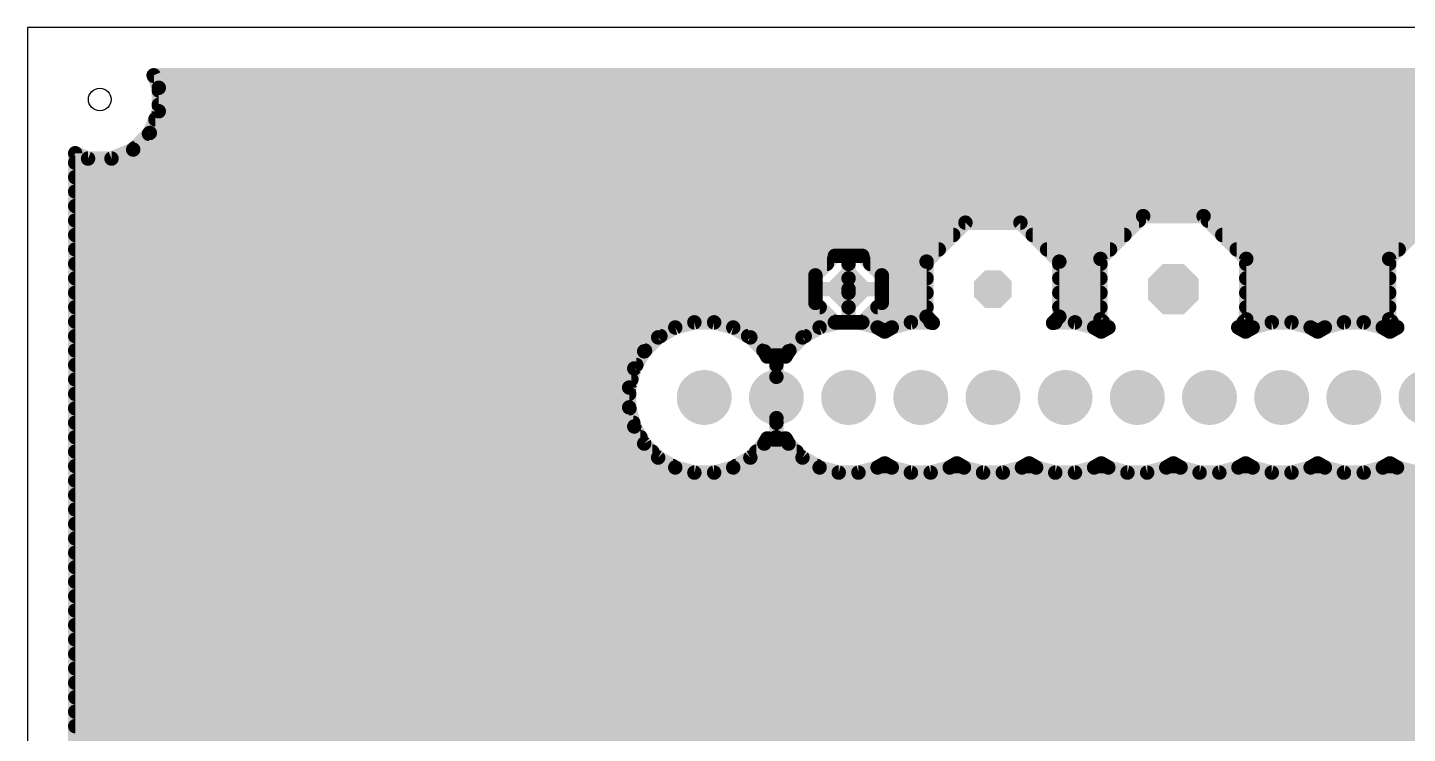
# Model space of a CAD drawing. Header units: millimetres. Extents: x 0 to 653, y 0 to 287.
# Drawn here: x 0 to 48.56, y 262.62 to 287.44 of the extents above; entities that cross this region are included whole.
import ezdxf

# ---------------------------------------------------------------- set-up
doc = ezdxf.new("R2010")
doc.units = ezdxf.units.MM
for name, color, linetype in [('1', 7, 'Continuous'), ('17', 7, 'Continuous'), ('20', 7, 'Continuous')]:
    doc.layers.add(name, color=color, linetype=linetype)

# ---------------------------------------------------------------- blocks, each defined once
blk = doc.blocks.new('ROUNDP')
at = {"const_width": 0.5}
blk.add_lwpolyline([(0, -0.25, 1), (0, 0.25, 1), (0, -0.25)], format="xyb", dxfattribs=at)
blk = doc.blocks.new('OCTAGONP')
at = {"const_width": 0.5}
blk.add_lwpolyline([(-0.25, -0.1036), (-0.25, 0.1036), (-0.1036, 0.25), (0.1036, 0.25), (0.25, 0.1036), (0.25, -0.1036), (0.1036, -0.25), (-0.1036, -0.25), (-0.25, -0.1036), (-0.25, 0.1036)], dxfattribs=at)

msp = doc.modelspace()

# ---------------------------------------------------------------- linework, layer by layer
at = {"layer": '1', "const_width": 0.508}
for points in [[(4.616, 285.324), (4.435, 285.762)], [(4.435, 285.762), (85.636, 285.762)], [(4.446, 285.736), (85.636, 285.736)], [(4.616, 284.498), (4.616, 285.324)], [(4.616, 285.228), (85.636, 285.228)], [(4.3, 283.735), (4.616, 284.498)], [(4.616, 284.72), (85.636, 284.72)], [(4.498, 284.212), (85.636, 284.212)], [(3.716, 283.151), (4.3, 283.735)], [(4.27, 283.704), (85.636, 283.704)], [(1.676, 232.523), (1.676, 283.021)], [(1.676, 283.021), (2.127, 282.834)], [(2.953, 282.834), (3.716, 283.151)], [(3.762, 283.196), (85.636, 283.196)], [(1.676, 282.688), (71.303, 282.688)], [(2.127, 282.834), (2.953, 282.834)], [(1.676, 282.18), (70.66, 282.18)], [(1.676, 281.672), (62.222, 281.672)], [(1.676, 281.164), (61.874, 281.164)], [(1.676, 280.656), (39.108, 280.656)], [(33.005, 280.58), (31.636, 279.211)], [(34.94, 280.58), (33.005, 280.58)], [(36.309, 279.211), (34.94, 280.58)], [(39.26, 280.809), (37.757, 279.306)], [(41.385, 280.809), (39.26, 280.809)], [(42.888, 279.306), (41.385, 280.809)], [(41.538, 280.656), (49.267, 280.656)], [(49.42, 280.809), (47.917, 279.306)], [(1.676, 280.148), (32.573, 280.148)], [(35.372, 280.148), (38.599, 280.148)], [(42.045, 280.148), (48.76, 280.148)], [(1.676, 279.64), (32.065, 279.64)], [(35.88, 279.64), (38.092, 279.64)], [(42.553, 279.64), (48.252, 279.64)], [(1.676, 279.132), (28.129, 279.132)], [(28.409, 279.412), (27.724, 278.727)], [(28.892, 279.412), (28.409, 279.412)], [(28.892, 279.412), (28.892, 278.243)], [(28.892, 278.243), (28.892, 279.412)], [(29.377, 279.412), (28.892, 279.412)], [(28.892, 279.132), (28.892, 279.132)], [(30.061, 278.727), (29.377, 279.412)], [(29.656, 279.132), (31.636, 279.132)], [(31.636, 279.211), (31.636, 277.275)], [(36.309, 277.275), (36.309, 279.211)], [(36.309, 279.132), (37.757, 279.132)], [(37.757, 279.306), (37.757, 277.181)], [(42.888, 277.181), (42.888, 279.306)], [(42.888, 279.132), (47.917, 279.132)], [(47.917, 279.306), (47.917, 277.181)], [(1.676, 278.624), (27.724, 278.624)], [(27.724, 278.727), (27.724, 278.243)], [(28.892, 278.624), (28.892, 278.624)], [(30.061, 278.243), (30.061, 278.727)], [(30.061, 278.624), (31.636, 278.624)], [(36.309, 278.624), (37.757, 278.624)], [(42.888, 278.624), (47.917, 278.624)], [(1.676, 278.116), (27.724, 278.116)], [(27.724, 278.243), (28.892, 278.243)], [(28.892, 278.243), (27.724, 278.243)], [(27.724, 278.243), (27.724, 277.759)], [(28.892, 278.243), (28.892, 278.243)], [(28.892, 278.243), (28.892, 278.243)], [(28.892, 277.075), (28.892, 278.243)], [(28.892, 278.243), (28.892, 278.243)], [(28.892, 278.243), (28.892, 277.075)], [(30.061, 278.243), (28.892, 278.243)], [(28.892, 278.243), (28.892, 278.243)], [(28.892, 278.243), (30.061, 278.243)], [(28.892, 278.116), (28.892, 278.116)], [(30.061, 277.759), (30.061, 278.243)], [(30.061, 278.116), (31.636, 278.116)], [(36.309, 278.116), (37.757, 278.116)], [(42.888, 278.116), (47.917, 278.116)], [(1.676, 277.608), (27.875, 277.608)], [(27.724, 277.759), (28.409, 277.075)], [(28.892, 277.608), (28.892, 277.608)], [(29.377, 277.075), (30.061, 277.759)], [(29.91, 277.608), (31.636, 277.608)], [(36.309, 277.608), (37.757, 277.608)], [(42.888, 277.608), (47.917, 277.608)], [(1.676, 277.1), (28.383, 277.1)], [(23.465, 277.075), (22.793, 276.895)], [(24.16, 277.075), (23.465, 277.075)], [(24.832, 276.895), (24.16, 277.075)], [(28.545, 277.075), (27.873, 276.895)], [(28.409, 277.075), (28.892, 277.075)], [(29.24, 277.075), (28.545, 277.075)], [(28.892, 277.1), (28.892, 277.1)], [(28.892, 277.075), (29.377, 277.075)], [(29.912, 276.895), (29.24, 277.075)], [(29.402, 277.1), (31.811, 277.1)], [(31.085, 277.075), (30.413, 276.895)], [(31.78, 277.075), (31.085, 277.075)], [(31.636, 277.275), (31.857, 277.054)], [(31.857, 277.054), (31.78, 277.075)], [(36.088, 277.054), (36.309, 277.275)], [(36.165, 277.075), (36.088, 277.054)], [(36.134, 277.1), (37.837, 277.1)], [(36.86, 277.075), (36.165, 277.075)], [(37.532, 276.895), (36.86, 277.075)], [(37.757, 277.181), (38.041, 276.897)], [(42.604, 276.897), (42.888, 277.181)], [(42.807, 277.1), (47.998, 277.1)], [(43.785, 277.075), (43.113, 276.895)], [(44.48, 277.075), (43.785, 277.075)], [(45.152, 276.895), (44.48, 277.075)], [(46.325, 277.075), (45.653, 276.895)], [(47.02, 277.075), (46.325, 277.075)], [(47.692, 276.895), (47.02, 277.075)], [(47.917, 277.181), (48.201, 276.897)], [(1.676, 276.592), (22.269, 276.592)], [(22.191, 276.547), (21.699, 276.055)], [(22.793, 276.895), (22.191, 276.547)], [(25.434, 276.547), (24.832, 276.895)], [(25.356, 276.592), (27.349, 276.592)], [(25.926, 276.055), (25.434, 276.547)], [(27.27, 276.547), (26.779, 276.055)], [(27.873, 276.895), (27.27, 276.547)], [(30.163, 276.75), (29.912, 276.895)], [(30.413, 276.895), (30.163, 276.75)], [(37.782, 276.75), (37.532, 276.895)], [(38.033, 276.895), (37.782, 276.75)], [(38.041, 276.897), (38.033, 276.895)], [(42.612, 276.895), (42.604, 276.897)], [(42.862, 276.75), (42.612, 276.895)], [(43.113, 276.895), (42.862, 276.75)], [(45.403, 276.75), (45.152, 276.895)], [(45.653, 276.895), (45.403, 276.75)], [(47.943, 276.75), (47.692, 276.895)], [(48.193, 276.895), (47.943, 276.75)], [(48.201, 276.897), (48.193, 276.895)], [(1.676, 276.084), (21.728, 276.084)], [(21.699, 276.055), (21.351, 275.453)], [(25.897, 276.084), (26.808, 276.084)], [(26.031, 275.874), (25.926, 276.055)], [(26.779, 276.055), (26.674, 275.874)], [(1.676, 275.576), (21.422, 275.576)], [(26.237, 275.907), (26.031, 275.874)], [(26.352, 275.907), (26.237, 275.907)], [(26.352, 275.16), (26.352, 275.907)], [(26.468, 275.907), (26.352, 275.907)], [(26.352, 275.907), (26.352, 275.16)], [(26.352, 275.576), (26.352, 275.576)], [(26.674, 275.874), (26.468, 275.907)], [(21.351, 275.453), (21.171, 274.781)], [(26.352, 275.16), (26.352, 275.16)], [(26.352, 275.16), (26.352, 275.16)], [(1.676, 275.068), (21.248, 275.068)], [(21.171, 274.781), (21.171, 274.086)], [(1.676, 274.56), (21.171, 274.56)], [(1.676, 274.052), (21.18, 274.052)], [(21.171, 274.086), (21.351, 273.414)], [(26.352, 272.96), (26.352, 273.706)], [(26.352, 273.706), (26.352, 273.706)], [(26.352, 273.706), (26.352, 273.706)], [(26.352, 273.706), (26.352, 272.96)], [(1.676, 273.544), (21.316, 273.544)], [(21.351, 273.414), (21.699, 272.811)], [(26.352, 273.544), (26.352, 273.544)], [(1.676, 273.036), (21.569, 273.036)], [(21.699, 272.811), (22.191, 272.32)], [(25.434, 272.32), (25.926, 272.811)], [(25.926, 272.811), (26.031, 272.993)], [(26.031, 272.993), (26.237, 272.96)], [(26.237, 272.96), (26.352, 272.96)], [(26.352, 273.036), (26.352, 273.036)], [(26.352, 272.96), (26.468, 272.96)], [(26.468, 272.96), (26.674, 272.993)], [(26.674, 272.993), (26.779, 272.811)], [(26.779, 272.811), (27.27, 272.32)], [(1.676, 272.528), (21.982, 272.528)], [(22.191, 272.32), (22.793, 271.972)], [(24.832, 271.972), (25.434, 272.32)], [(25.643, 272.528), (27.062, 272.528)], [(27.27, 272.32), (27.873, 271.972)], [(1.676, 272.02), (22.709, 272.02)], [(22.793, 271.972), (23.465, 271.792)], [(23.465, 271.792), (24.16, 271.792)], [(24.16, 271.792), (24.832, 271.972)], [(24.916, 272.02), (27.789, 272.02)], [(27.873, 271.972), (28.545, 271.792)], [(28.545, 271.792), (29.24, 271.792)], [(29.24, 271.792), (29.912, 271.972)], [(29.912, 271.972), (30.163, 272.116)], [(29.996, 272.02), (30.329, 272.02)], [(30.163, 272.116), (30.413, 271.972)], [(30.413, 271.972), (31.085, 271.792)], [(31.085, 271.792), (31.78, 271.792)], [(31.78, 271.792), (32.452, 271.972)], [(32.452, 271.972), (32.703, 272.116)], [(32.536, 272.02), (32.869, 272.02)], [(32.703, 272.116), (32.953, 271.972)], [(32.953, 271.972), (33.625, 271.792)], [(33.625, 271.792), (34.32, 271.792)], [(34.32, 271.792), (34.992, 271.972)], [(34.992, 271.972), (35.242, 272.116)], [(35.076, 272.02), (35.409, 272.02)], [(35.242, 272.116), (35.493, 271.972)], [(35.493, 271.972), (36.165, 271.792)], [(36.165, 271.792), (36.86, 271.792)], [(36.86, 271.792), (37.532, 271.972)], [(37.532, 271.972), (37.782, 272.116)], [(37.616, 272.02), (37.949, 272.02)], [(37.782, 272.116), (38.033, 271.972)], [(38.033, 271.972), (38.705, 271.792)], [(38.705, 271.792), (39.4, 271.792)], [(39.4, 271.792), (40.072, 271.972)], [(40.072, 271.972), (40.322, 272.116)], [(40.156, 272.02), (40.489, 272.02)], [(40.322, 272.116), (40.573, 271.972)], [(40.573, 271.972), (41.245, 271.792)], [(41.245, 271.792), (41.94, 271.792)], [(41.94, 271.792), (42.612, 271.972)], [(42.612, 271.972), (42.862, 272.116)], [(42.696, 272.02), (43.029, 272.02)], [(42.862, 272.116), (43.113, 271.972)], [(43.113, 271.972), (43.785, 271.792)], [(43.785, 271.792), (44.48, 271.792)], [(44.48, 271.792), (45.152, 271.972)], [(45.152, 271.972), (45.403, 272.116)], [(45.236, 272.02), (45.569, 272.02)], [(45.403, 272.116), (45.653, 271.972)], [(45.653, 271.972), (46.325, 271.792)], [(46.325, 271.792), (47.02, 271.792)], [(47.02, 271.792), (47.692, 271.972)], [(47.692, 271.972), (47.943, 272.116)], [(47.776, 272.02), (48.109, 272.02)], [(47.943, 272.116), (48.193, 271.972)], [(48.193, 271.972), (48.865, 271.792)], [(1.676, 271.512), (62.376, 271.512)], [(1.676, 271.004), (62.186, 271.004)], [(1.676, 270.496), (62.094, 270.496)], [(1.676, 269.988), (62.094, 269.988)], [(1.676, 269.48), (62.22, 269.48)], [(1.676, 268.972), (62.45, 268.972)], [(1.676, 268.464), (62.827, 268.464)], [(1.676, 267.956), (63.487, 267.956)], [(1.676, 267.448), (85.636, 267.448)], [(1.676, 266.94), (85.636, 266.94)], [(1.676, 266.432), (85.636, 266.432)], [(1.676, 265.924), (85.636, 265.924)], [(1.676, 265.416), (85.636, 265.416)], [(1.676, 264.908), (85.636, 264.908)], [(1.676, 264.4), (85.636, 264.4)], [(1.676, 263.892), (85.636, 263.892)], [(1.676, 263.384), (64.146, 263.384)], [(1.676, 262.876), (63.081, 262.876)], [(1.676, 262.368), (62.596, 262.368)]]:
    msp.add_lwpolyline(points, dxfattribs=at)
at = {"layer": '1', "const_width": 0.254}
for points in [[(4.552, 285.811, 1), (4.318, 285.713)], [(4.435, 285.889, 1), (4.435, 285.635)], [(4.446, 285.863, 1), (4.446, 285.609)], [(4.743, 285.324, 1), (4.489, 285.324)], [(4.616, 285.355, 1), (4.616, 285.101)], [(4.499, 285.275, 1), (4.734, 285.372)], [(4.616, 284.847, 1), (4.616, 284.593)], [(4.489, 284.498, 1), (4.743, 284.498)], [(4.734, 284.449, 1), (4.499, 284.546)], [(4.498, 284.339, 1), (4.498, 284.085)], [(4.27, 283.831, 1), (4.27, 283.577)], [(4.183, 283.783, 1), (4.418, 283.686)], [(4.39, 283.645, 1), (4.21, 283.824)], [(1.803, 283.021, 1), (1.549, 283.021)], [(1.725, 283.138, 1), (1.628, 282.904)], [(3.626, 283.24, 1), (3.806, 283.061)], [(3.762, 283.323, 1), (3.762, 283.069)], [(3.765, 283.033, 1), (3.668, 283.268)], [(1.676, 282.815, 1), (1.676, 282.561)], [(2.127, 282.961, 1), (2.127, 282.707)], [(2.078, 282.717, 1), (2.176, 282.952)], [(2.904, 282.952, 1), (3.002, 282.717)], [(2.953, 282.707, 1), (2.953, 282.961)], [(1.676, 282.307, 1), (1.676, 282.053)], [(1.676, 281.799, 1), (1.676, 281.545)], [(1.676, 281.291, 1), (1.676, 281.037)], [(1.676, 280.783, 1), (1.676, 280.529)], [(33.005, 280.707, 1), (33.005, 280.453)], [(33.094, 280.49, 1), (32.915, 280.67)], [(35.03, 280.67, 1), (34.851, 280.49)], [(34.94, 280.453, 1), (34.94, 280.707)], [(39.108, 280.529, 1), (39.108, 280.783)], [(39.26, 280.936, 1), (39.26, 280.682)], [(39.35, 280.719, 1), (39.17, 280.899)], [(41.475, 280.899, 1), (41.295, 280.719)], [(41.385, 280.682, 1), (41.385, 280.936)], [(41.538, 280.783, 1), (41.538, 280.529)], [(1.676, 280.275, 1), (1.676, 280.021)], [(32.573, 280.021, 1), (32.573, 280.275)], [(35.372, 280.275, 1), (35.372, 280.021)], [(38.599, 280.021, 1), (38.599, 280.275)], [(42.045, 280.275, 1), (42.045, 280.021)], [(1.676, 279.767, 1), (1.676, 279.513)], [(32.065, 279.513, 1), (32.065, 279.767)], [(35.88, 279.767, 1), (35.88, 279.513)], [(38.092, 279.513, 1), (38.092, 279.767)], [(42.553, 279.767, 1), (42.553, 279.513)], [(48.252, 279.513, 1), (48.252, 279.767)], [(1.676, 279.259, 1), (1.676, 279.005)], [(28.129, 279.005, 1), (28.129, 279.259)], [(28.409, 279.539, 1), (28.409, 279.285)], [(28.498, 279.322, 1), (28.319, 279.502)], [(29.02, 279.412, 1), (28.765, 279.412)], [(29.02, 279.412, 1), (28.765, 279.412)], [(28.892, 279.539, 1), (28.892, 279.285)], [(28.892, 279.259, 1), (28.892, 279.005)], [(28.892, 279.285, 1), (28.892, 279.539)], [(28.892, 279.005, 1), (28.892, 279.259)], [(29.466, 279.502, 1), (29.287, 279.322)], [(29.377, 279.285, 1), (29.377, 279.539)], [(29.656, 279.259, 1), (29.656, 279.005)], [(31.763, 279.211, 1), (31.509, 279.211)], [(31.546, 279.301, 1), (31.726, 279.121)], [(31.636, 279.005, 1), (31.636, 279.259)], [(36.436, 279.211, 1), (36.182, 279.211)], [(36.309, 279.259, 1), (36.309, 279.005)], [(36.219, 279.121, 1), (36.399, 279.301)], [(37.884, 279.306, 1), (37.63, 279.306)], [(37.667, 279.396, 1), (37.847, 279.216)], [(37.757, 279.005, 1), (37.757, 279.259)], [(43.015, 279.306, 1), (42.761, 279.306)], [(42.888, 279.259, 1), (42.888, 279.005)], [(42.798, 279.216, 1), (42.978, 279.396)], [(48.044, 279.306, 1), (47.79, 279.306)], [(47.827, 279.396, 1), (48.007, 279.216)], [(47.917, 279.005, 1), (47.917, 279.259)], [(1.676, 278.751, 1), (1.676, 278.497)], [(27.851, 278.727, 1), (27.597, 278.727)], [(27.634, 278.817, 1), (27.814, 278.638)], [(27.724, 278.497, 1), (27.724, 278.751)], [(28.892, 278.751, 1), (28.892, 278.497)], [(28.892, 278.497, 1), (28.892, 278.751)], [(30.188, 278.727, 1), (29.934, 278.727)], [(30.061, 278.751, 1), (30.061, 278.497)], [(29.971, 278.638, 1), (30.151, 278.817)], [(31.636, 278.497, 1), (31.636, 278.751)], [(36.309, 278.751, 1), (36.309, 278.497)], [(37.757, 278.497, 1), (37.757, 278.751)], [(42.888, 278.751, 1), (42.888, 278.497)], [(47.917, 278.497, 1), (47.917, 278.751)], [(1.676, 278.243, 1), (1.676, 277.989)], [(27.724, 278.37, 1), (27.724, 278.116)], [(27.724, 278.37, 1), (27.724, 278.116)], [(27.851, 278.243, 1), (27.597, 278.243)], [(27.597, 278.243, 1), (27.851, 278.243)], [(27.724, 277.989, 1), (27.724, 278.243)], [(29.02, 278.243, 1), (28.765, 278.243)], [(29.02, 278.243, 1), (28.765, 278.243)], [(29.02, 278.243, 1), (28.765, 278.243)], [(29.02, 278.243, 1), (28.765, 278.243)], [(28.765, 278.243, 1), (29.02, 278.243)], [(28.765, 278.243, 1), (29.02, 278.243)], [(28.765, 278.243, 1), (29.02, 278.243)], [(28.765, 278.243, 1), (29.02, 278.243)], [(28.892, 278.37, 1), (28.892, 278.116)], [(28.892, 278.37, 1), (28.892, 278.116)], [(28.892, 278.37, 1), (28.892, 278.116)], [(28.892, 278.37, 1), (28.892, 278.116)], [(28.892, 278.243, 1), (28.892, 277.989)], [(28.892, 278.116, 1), (28.892, 278.37)], [(28.892, 278.116, 1), (28.892, 278.37)], [(28.892, 278.116, 1), (28.892, 278.37)], [(28.892, 278.116, 1), (28.892, 278.37)], [(28.892, 277.989, 1), (28.892, 278.243)], [(30.188, 278.243, 1), (29.934, 278.243)], [(29.934, 278.243, 1), (30.188, 278.243)], [(30.061, 278.243, 1), (30.061, 277.989)], [(30.061, 278.116, 1), (30.061, 278.37)], [(30.061, 278.116, 1), (30.061, 278.37)], [(31.636, 277.989, 1), (31.636, 278.243)], [(36.309, 278.243, 1), (36.309, 277.989)], [(37.757, 277.989, 1), (37.757, 278.243)], [(42.888, 278.243, 1), (42.888, 277.989)], [(47.917, 277.989, 1), (47.917, 278.243)], [(1.676, 277.735, 1), (1.676, 277.481)], [(27.814, 277.849, 1), (27.634, 277.67)], [(27.597, 277.759, 1), (27.851, 277.759)], [(27.875, 277.481, 1), (27.875, 277.735)], [(28.892, 277.735, 1), (28.892, 277.481)], [(28.892, 277.481, 1), (28.892, 277.735)], [(29.91, 277.735, 1), (29.91, 277.481)], [(29.934, 277.759, 1), (30.188, 277.759)], [(30.151, 277.67, 1), (29.971, 277.849)], [(31.636, 277.481, 1), (31.636, 277.735)], [(36.309, 277.735, 1), (36.309, 277.481)], [(37.757, 277.481, 1), (37.757, 277.735)], [(42.888, 277.735, 1), (42.888, 277.481)], [(47.917, 277.481, 1), (47.917, 277.735)], [(1.676, 277.227, 1), (1.676, 276.973)], [(23.465, 277.202, 1), (23.465, 276.948)], [(23.498, 276.952, 1), (23.432, 277.198)], [(24.193, 277.198, 1), (24.127, 276.952)], [(24.16, 276.948, 1), (24.16, 277.202)], [(28.409, 277.202, 1), (28.409, 276.948)], [(28.319, 276.985, 1), (28.498, 277.165)], [(28.383, 276.973, 1), (28.383, 277.227)], [(28.545, 277.202, 1), (28.545, 276.948)], [(28.578, 276.952, 1), (28.512, 277.198)], [(28.892, 277.227, 1), (28.892, 276.973)], [(28.892, 277.202, 1), (28.892, 276.948)], [(28.892, 276.973, 1), (28.892, 277.227)], [(28.892, 276.948, 1), (28.892, 277.202)], [(29.273, 277.198, 1), (29.207, 276.952)], [(29.24, 276.948, 1), (29.24, 277.202)], [(29.287, 277.165, 1), (29.466, 276.985)], [(29.402, 277.227, 1), (29.402, 276.973)], [(29.377, 276.948, 1), (29.377, 277.202)], [(31.085, 277.202, 1), (31.085, 276.948)], [(31.118, 276.952, 1), (31.052, 277.198)], [(31.726, 277.365, 1), (31.546, 277.186)], [(31.509, 277.275, 1), (31.763, 277.275)], [(31.813, 277.198, 1), (31.747, 276.952)], [(31.767, 276.965, 1), (31.946, 277.144)], [(31.78, 276.948, 1), (31.78, 277.202)], [(31.811, 276.973, 1), (31.811, 277.227)], [(31.824, 276.932, 1), (31.89, 277.177)], [(36.056, 277.177, 1), (36.121, 276.932)], [(35.999, 277.144, 1), (36.178, 276.965)], [(36.134, 277.227, 1), (36.134, 276.973)], [(36.165, 277.202, 1), (36.165, 276.948)], [(36.198, 276.952, 1), (36.132, 277.198)], [(36.182, 277.275, 1), (36.436, 277.275)], [(36.399, 277.186, 1), (36.219, 277.365)], [(36.893, 277.198, 1), (36.827, 276.952)], [(36.86, 276.948, 1), (36.86, 277.202)], [(37.847, 277.271, 1), (37.667, 277.091)], [(37.63, 277.181, 1), (37.884, 277.181)], [(37.837, 276.973, 1), (37.837, 277.227)], [(42.807, 277.227, 1), (42.807, 276.973)], [(42.761, 277.181, 1), (43.015, 277.181)], [(42.978, 277.091, 1), (42.798, 277.271)], [(43.785, 277.202, 1), (43.785, 276.948)], [(43.818, 276.952, 1), (43.752, 277.198)], [(44.513, 277.198, 1), (44.447, 276.952)], [(44.48, 276.948, 1), (44.48, 277.202)], [(46.325, 277.202, 1), (46.325, 276.948)], [(46.358, 276.952, 1), (46.292, 277.198)], [(47.053, 277.198, 1), (46.987, 276.952)], [(47.02, 276.948, 1), (47.02, 277.202)], [(48.007, 277.271, 1), (47.827, 277.091)], [(47.79, 277.181, 1), (48.044, 277.181)], [(47.998, 276.973, 1), (47.998, 277.227)], [(1.676, 276.719, 1), (1.676, 276.465)], [(22.127, 276.657, 1), (22.254, 276.437)], [(22.28, 276.457, 1), (22.101, 276.637)], [(22.269, 276.465, 1), (22.269, 276.719)], [(22.76, 277.018, 1), (22.826, 276.772)], [(22.856, 276.785, 1), (22.729, 277.005)], [(24.896, 277.005, 1), (24.769, 276.785)], [(24.799, 276.772, 1), (24.865, 277.018)], [(25.356, 276.719, 1), (25.356, 276.465)], [(25.524, 276.637, 1), (25.345, 276.457)], [(25.371, 276.437, 1), (25.498, 276.657)], [(27.207, 276.657, 1), (27.334, 276.437)], [(27.36, 276.457, 1), (27.181, 276.637)], [(27.349, 276.465, 1), (27.349, 276.719)], [(27.84, 277.018, 1), (27.906, 276.772)], [(27.936, 276.785, 1), (27.809, 277.005)], [(28.765, 277.075, 1), (29.02, 277.075)], [(28.765, 277.075, 1), (29.02, 277.075)], [(29.976, 277.005, 1), (29.849, 276.785)], [(29.879, 276.772, 1), (29.945, 277.018)], [(30.099, 276.86, 1), (30.226, 276.64)], [(30.099, 276.64, 1), (30.226, 276.86)], [(30.38, 277.018, 1), (30.446, 276.772)], [(30.476, 276.785, 1), (30.349, 277.005)], [(37.596, 277.005, 1), (37.469, 276.785)], [(37.499, 276.772, 1), (37.565, 277.018)], [(37.719, 276.86, 1), (37.846, 276.64)], [(37.719, 276.64, 1), (37.846, 276.86)], [(38, 277.018, 1), (38.066, 276.772)], [(37.951, 276.807, 1), (38.131, 276.987)], [(38.096, 276.785, 1), (37.969, 277.005)], [(38.074, 276.774, 1), (38.008, 277.02)], [(42.637, 277.02, 1), (42.571, 276.774)], [(42.514, 276.987, 1), (42.694, 276.807)], [(42.676, 277.005, 1), (42.549, 276.785)], [(42.579, 276.772, 1), (42.645, 277.018)], [(42.799, 276.86, 1), (42.926, 276.64)], [(42.799, 276.64, 1), (42.926, 276.86)], [(43.08, 277.018, 1), (43.146, 276.772)], [(43.176, 276.785, 1), (43.049, 277.005)], [(45.216, 277.005, 1), (45.089, 276.785)], [(45.119, 276.772, 1), (45.185, 277.018)], [(45.339, 276.86, 1), (45.466, 276.64)], [(45.339, 276.64, 1), (45.466, 276.86)], [(45.62, 277.018, 1), (45.686, 276.772)], [(45.716, 276.785, 1), (45.589, 277.005)], [(47.756, 277.005, 1), (47.629, 276.785)], [(47.659, 276.772, 1), (47.725, 277.018)], [(47.879, 276.86, 1), (48.006, 276.64)], [(47.879, 276.64, 1), (48.006, 276.86)], [(48.16, 277.018, 1), (48.226, 276.772)], [(48.111, 276.807, 1), (48.291, 276.987)], [(48.256, 276.785, 1), (48.129, 277.005)], [(48.234, 276.774, 1), (48.168, 277.02)], [(1.676, 276.211, 1), (1.676, 275.957)], [(21.809, 275.992, 1), (21.589, 276.119)], [(21.728, 275.957, 1), (21.728, 276.211)], [(25.897, 276.211, 1), (25.897, 275.957)], [(26.036, 276.119, 1), (25.816, 275.992)], [(26.889, 275.992, 1), (26.669, 276.119)], [(26.808, 275.957, 1), (26.808, 276.211)], [(1.676, 275.703, 1), (1.676, 275.449)], [(21.422, 275.449, 1), (21.422, 275.703)], [(21.609, 276.145, 1), (21.788, 275.966)], [(25.837, 275.966, 1), (26.016, 276.145)], [(26.011, 275.999, 1), (26.051, 275.749)], [(25.921, 275.81, 1), (26.141, 275.937)], [(26.237, 276.034, 1), (26.237, 275.78)], [(26.256, 275.781, 1), (26.217, 276.032)], [(26.48, 275.907, 1), (26.226, 275.907)], [(26.352, 276.034, 1), (26.352, 275.78)], [(26.48, 275.907, 1), (26.226, 275.907)], [(26.352, 275.703, 1), (26.352, 275.449)], [(26.488, 276.032, 1), (26.449, 275.781)], [(26.352, 275.78, 1), (26.352, 276.034)], [(26.352, 275.449, 1), (26.352, 275.703)], [(26.468, 275.78, 1), (26.468, 276.034)], [(26.564, 275.937, 1), (26.784, 275.81)], [(26.689, 276.145, 1), (26.869, 275.966)], [(26.654, 275.749, 1), (26.694, 275.999)], [(21.241, 275.516, 1), (21.461, 275.389)], [(21.474, 275.42, 1), (21.228, 275.486)], [(26.475, 275.194, 1), (26.23, 275.127)], [(26.476, 275.131, 1), (26.229, 275.189)], [(1.676, 275.195, 1), (1.676, 274.941)], [(21.298, 274.781, 1), (21.044, 274.781)], [(21.048, 274.814, 1), (21.294, 274.748)], [(21.248, 274.941, 1), (21.248, 275.195)], [(26.226, 275.16, 1), (26.48, 275.16)], [(26.226, 275.16, 1), (26.48, 275.16)], [(26.229, 275.189, 1), (26.476, 275.131)], [(26.23, 275.127, 1), (26.475, 275.194)], [(1.676, 274.687, 1), (1.676, 274.433)], [(21.171, 274.433, 1), (21.171, 274.687)], [(1.676, 274.179, 1), (1.676, 273.925)], [(21.294, 274.118, 1), (21.048, 274.053)], [(21.044, 274.086, 1), (21.298, 274.086)], [(21.18, 273.925, 1), (21.18, 274.179)], [(26.48, 273.706, 1), (26.226, 273.706)], [(26.48, 273.706, 1), (26.226, 273.706)], [(26.476, 273.736, 1), (26.229, 273.677)], [(26.475, 273.673, 1), (26.23, 273.74)], [(1.676, 273.671, 1), (1.676, 273.417)], [(21.461, 273.477, 1), (21.241, 273.35)], [(21.228, 273.381, 1), (21.474, 273.447)], [(21.316, 273.417, 1), (21.316, 273.671)], [(26.23, 273.74, 1), (26.475, 273.673)], [(26.352, 273.671, 1), (26.352, 273.417)], [(26.229, 273.677, 1), (26.476, 273.735)], [(26.352, 273.417, 1), (26.352, 273.671)], [(1.676, 273.163, 1), (1.676, 272.909)], [(21.569, 272.909, 1), (21.569, 273.163)], [(21.788, 272.901, 1), (21.609, 272.722)], [(21.589, 272.748, 1), (21.809, 272.875)], [(25.816, 272.875, 1), (26.036, 272.748)], [(26.016, 272.722, 1), (25.837, 272.901)], [(26.051, 273.118, 1), (26.011, 272.867)], [(26.141, 272.929, 1), (25.921, 273.056)], [(26.237, 273.087, 1), (26.237, 272.833)], [(26.217, 272.835, 1), (26.256, 273.086)], [(26.352, 273.163, 1), (26.352, 272.909)], [(26.226, 272.96, 1), (26.48, 272.96)], [(26.226, 272.96, 1), (26.48, 272.96)], [(26.352, 273.087, 1), (26.352, 272.833)], [(26.449, 273.086, 1), (26.488, 272.835)], [(26.352, 272.909, 1), (26.352, 273.163)], [(26.352, 272.833, 1), (26.352, 273.087)], [(26.468, 272.833, 1), (26.468, 273.087)], [(26.784, 273.056, 1), (26.564, 272.929)], [(26.869, 272.901, 1), (26.689, 272.722)], [(26.694, 272.867, 1), (26.654, 273.118)], [(26.669, 272.748, 1), (26.889, 272.875)], [(1.676, 272.655, 1), (1.676, 272.401)], [(21.982, 272.401, 1), (21.982, 272.655)], [(22.254, 272.43, 1), (22.127, 272.21)], [(22.101, 272.23, 1), (22.28, 272.409)], [(25.345, 272.409, 1), (25.524, 272.23)], [(25.498, 272.21, 1), (25.371, 272.43)], [(25.643, 272.655, 1), (25.643, 272.401)], [(27.062, 272.401, 1), (27.062, 272.655)], [(27.334, 272.43, 1), (27.207, 272.21)], [(27.181, 272.23, 1), (27.36, 272.409)], [(1.676, 272.147, 1), (1.676, 271.893)], [(22.826, 272.094, 1), (22.76, 271.849)], [(22.709, 271.893, 1), (22.709, 272.147)], [(22.729, 271.862, 1), (22.856, 272.082)], [(23.465, 271.919, 1), (23.465, 271.665)], [(23.432, 271.669, 1), (23.498, 271.914)], [(24.127, 271.914, 1), (24.193, 271.669)], [(24.16, 271.665, 1), (24.16, 271.919)], [(24.769, 272.082, 1), (24.896, 271.862)], [(24.916, 272.147, 1), (24.916, 271.893)], [(24.865, 271.849, 1), (24.799, 272.094)], [(27.906, 272.094, 1), (27.84, 271.849)], [(27.789, 271.893, 1), (27.789, 272.147)], [(27.809, 271.862, 1), (27.936, 272.082)], [(28.545, 271.919, 1), (28.545, 271.665)], [(28.512, 271.669, 1), (28.578, 271.914)], [(29.207, 271.914, 1), (29.273, 271.669)], [(29.24, 271.665, 1), (29.24, 271.919)], [(29.849, 272.082, 1), (29.976, 271.862)], [(29.996, 272.147, 1), (29.996, 271.893)], [(29.945, 271.849, 1), (29.879, 272.094)], [(30.226, 272.226, 1), (30.099, 272.006)], [(30.226, 272.006, 1), (30.099, 272.226)], [(30.446, 272.094, 1), (30.38, 271.849)], [(30.329, 271.893, 1), (30.329, 272.147)], [(30.349, 271.862, 1), (30.476, 272.082)], [(31.085, 271.919, 1), (31.085, 271.665)], [(31.052, 271.669, 1), (31.118, 271.914)], [(31.747, 271.914, 1), (31.813, 271.669)], [(31.78, 271.665, 1), (31.78, 271.919)], [(32.389, 272.082, 1), (32.516, 271.862)], [(32.536, 272.147, 1), (32.536, 271.893)], [(32.485, 271.849, 1), (32.419, 272.094)], [(32.766, 272.226, 1), (32.639, 272.006)], [(32.766, 272.006, 1), (32.639, 272.226)], [(32.986, 272.094, 1), (32.92, 271.849)], [(32.869, 271.893, 1), (32.869, 272.147)], [(32.889, 271.862, 1), (33.016, 272.082)], [(33.625, 271.919, 1), (33.625, 271.665)], [(33.592, 271.669, 1), (33.658, 271.914)], [(34.287, 271.914, 1), (34.353, 271.669)], [(34.32, 271.665, 1), (34.32, 271.919)], [(34.929, 272.082, 1), (35.056, 271.862)], [(35.076, 272.147, 1), (35.076, 271.893)], [(35.025, 271.849, 1), (34.959, 272.094)], [(35.306, 272.226, 1), (35.179, 272.006)], [(35.306, 272.006, 1), (35.179, 272.226)], [(35.526, 272.094, 1), (35.46, 271.849)], [(35.409, 271.893, 1), (35.409, 272.147)], [(35.429, 271.862, 1), (35.556, 272.082)], [(36.165, 271.919, 1), (36.165, 271.665)], [(36.132, 271.669, 1), (36.198, 271.914)], [(36.827, 271.914, 1), (36.893, 271.669)], [(36.86, 271.665, 1), (36.86, 271.919)], [(37.469, 272.082, 1), (37.596, 271.862)], [(37.616, 272.147, 1), (37.616, 271.893)], [(37.565, 271.849, 1), (37.499, 272.094)], [(37.846, 272.226, 1), (37.719, 272.006)], [(37.846, 272.006, 1), (37.719, 272.226)], [(38.066, 272.094, 1), (38, 271.849)], [(37.949, 271.893, 1), (37.949, 272.147)], [(37.969, 271.862, 1), (38.096, 272.082)], [(38.705, 271.919, 1), (38.705, 271.665)], [(38.672, 271.669, 1), (38.738, 271.914)], [(39.367, 271.914, 1), (39.433, 271.669)], [(39.4, 271.665, 1), (39.4, 271.919)], [(40.009, 272.082, 1), (40.136, 271.862)], [(40.156, 272.147, 1), (40.156, 271.893)], [(40.105, 271.849, 1), (40.039, 272.094)], [(40.386, 272.226, 1), (40.259, 272.006)], [(40.386, 272.006, 1), (40.259, 272.226)], [(40.606, 272.094, 1), (40.54, 271.849)], [(40.489, 271.893, 1), (40.489, 272.147)], [(40.509, 271.862, 1), (40.636, 272.082)], [(41.245, 271.919, 1), (41.245, 271.665)], [(41.212, 271.669, 1), (41.278, 271.914)], [(41.907, 271.914, 1), (41.973, 271.669)], [(41.94, 271.665, 1), (41.94, 271.919)], [(42.549, 272.082, 1), (42.676, 271.862)], [(42.696, 272.147, 1), (42.696, 271.893)], [(42.645, 271.849, 1), (42.579, 272.094)], [(42.926, 272.226, 1), (42.799, 272.006)], [(42.926, 272.006, 1), (42.799, 272.226)], [(43.146, 272.094, 1), (43.08, 271.849)], [(43.029, 271.893, 1), (43.029, 272.147)], [(43.049, 271.862, 1), (43.176, 272.082)], [(43.785, 271.919, 1), (43.785, 271.665)], [(43.752, 271.669, 1), (43.818, 271.914)], [(44.447, 271.914, 1), (44.513, 271.669)], [(44.48, 271.665, 1), (44.48, 271.919)], [(45.089, 272.082, 1), (45.216, 271.862)], [(45.236, 272.147, 1), (45.236, 271.893)], [(45.185, 271.849, 1), (45.119, 272.094)], [(45.466, 272.226, 1), (45.339, 272.006)], [(45.466, 272.006, 1), (45.339, 272.226)], [(45.686, 272.094, 1), (45.62, 271.849)], [(45.569, 271.893, 1), (45.569, 272.147)], [(45.589, 271.862, 1), (45.716, 272.082)], [(46.325, 271.919, 1), (46.325, 271.665)], [(46.292, 271.669, 1), (46.358, 271.914)], [(46.987, 271.914, 1), (47.053, 271.669)], [(47.02, 271.665, 1), (47.02, 271.919)], [(47.629, 272.082, 1), (47.756, 271.862)], [(47.776, 272.147, 1), (47.776, 271.893)], [(47.725, 271.849, 1), (47.659, 272.094)], [(48.006, 272.226, 1), (47.879, 272.006)], [(48.006, 272.006, 1), (47.879, 272.226)], [(48.226, 272.094, 1), (48.16, 271.849)], [(48.109, 271.893, 1), (48.109, 272.147)], [(48.129, 271.862, 1), (48.256, 272.082)], [(1.676, 271.639, 1), (1.676, 271.385)], [(1.676, 271.131, 1), (1.676, 270.877)], [(1.676, 270.623, 1), (1.676, 270.369)], [(1.676, 270.115, 1), (1.676, 269.861)], [(1.676, 269.607, 1), (1.676, 269.353)], [(1.676, 269.099, 1), (1.676, 268.845)], [(1.676, 268.591, 1), (1.676, 268.337)], [(1.676, 268.083, 1), (1.676, 267.829)], [(1.676, 267.575, 1), (1.676, 267.321)], [(1.676, 267.067, 1), (1.676, 266.813)], [(1.676, 266.559, 1), (1.676, 266.305)], [(1.676, 266.051, 1), (1.676, 265.797)], [(1.676, 265.543, 1), (1.676, 265.289)], [(1.676, 265.035, 1), (1.676, 264.781)], [(1.676, 264.527, 1), (1.676, 264.273)], [(1.676, 264.019, 1), (1.676, 263.765)], [(1.676, 263.511, 1), (1.676, 263.257)], [(1.676, 263.003, 1), (1.676, 262.749)]]:
    msp.add_lwpolyline(points, format="xyb", dxfattribs=at)
at = {"layer": '20'}
for p, q in [((187.94, 287.438), (0, 287.438)), ((0, 287.438), (0, 193.788))]:
    msp.add_line(p, q, dxfattribs=at)
msp.add_circle((2.54, 284.911), 0.4, dxfattribs=at)

# ---------------------------------------------------------------- block references
at = {"layer": '17', "xscale": 1.3208, "yscale": 1.3208}
for p in [(28.892, 278.243), (28.892, 278.243), (33.972, 278.243), (33.972, 278.243)]:
    msp.add_blockref('OCTAGONP', p, dxfattribs=at)
at = {"layer": '17', "rotation": 180}
for name, p, xscale, yscale in [('OCTAGONP', (40.322, 278.243), 1.778, 1.778), ('OCTAGONP', (40.322, 278.243), 1.778, 1.778), ('ROUNDP', (23.812, 274.433), 1.9304, 1.9304), ('ROUNDP', (23.812, 274.433), 1.9304, 1.9304), ('ROUNDP', (26.352, 274.433), 1.9304, 1.9304), ('ROUNDP', (26.352, 274.433), 1.9304, 1.9304), ('ROUNDP', (28.892, 274.433), 1.9304, 1.9304), ('ROUNDP', (28.892, 274.433), 1.9304, 1.9304), ('ROUNDP', (31.433, 274.433), 1.9304, 1.9304), ('ROUNDP', (31.433, 274.433), 1.9304, 1.9304), ('ROUNDP', (33.972, 274.433), 1.9304, 1.9304), ('ROUNDP', (33.972, 274.433), 1.9304, 1.9304), ('ROUNDP', (36.513, 274.433), 1.9304, 1.9304), ('ROUNDP', (36.513, 274.433), 1.9304, 1.9304), ('ROUNDP', (39.053, 274.433), 1.9304, 1.9304), ('ROUNDP', (39.053, 274.433), 1.9304, 1.9304), ('ROUNDP', (41.593, 274.433), 1.9304, 1.9304), ('ROUNDP', (41.593, 274.433), 1.9304, 1.9304), ('ROUNDP', (44.133, 274.433), 1.9304, 1.9304), ('ROUNDP', (44.133, 274.433), 1.9304, 1.9304), ('ROUNDP', (46.672, 274.433), 1.9304, 1.9304), ('ROUNDP', (46.672, 274.433), 1.9304, 1.9304), ('ROUNDP', (49.212, 274.433), 1.9304, 1.9304), ('ROUNDP', (49.212, 274.433), 1.9304, 1.9304)]:
    msp.add_blockref(name, p, dxfattribs=dict(at, xscale=xscale, yscale=yscale))

doc.saveas('drawing.dxf')
